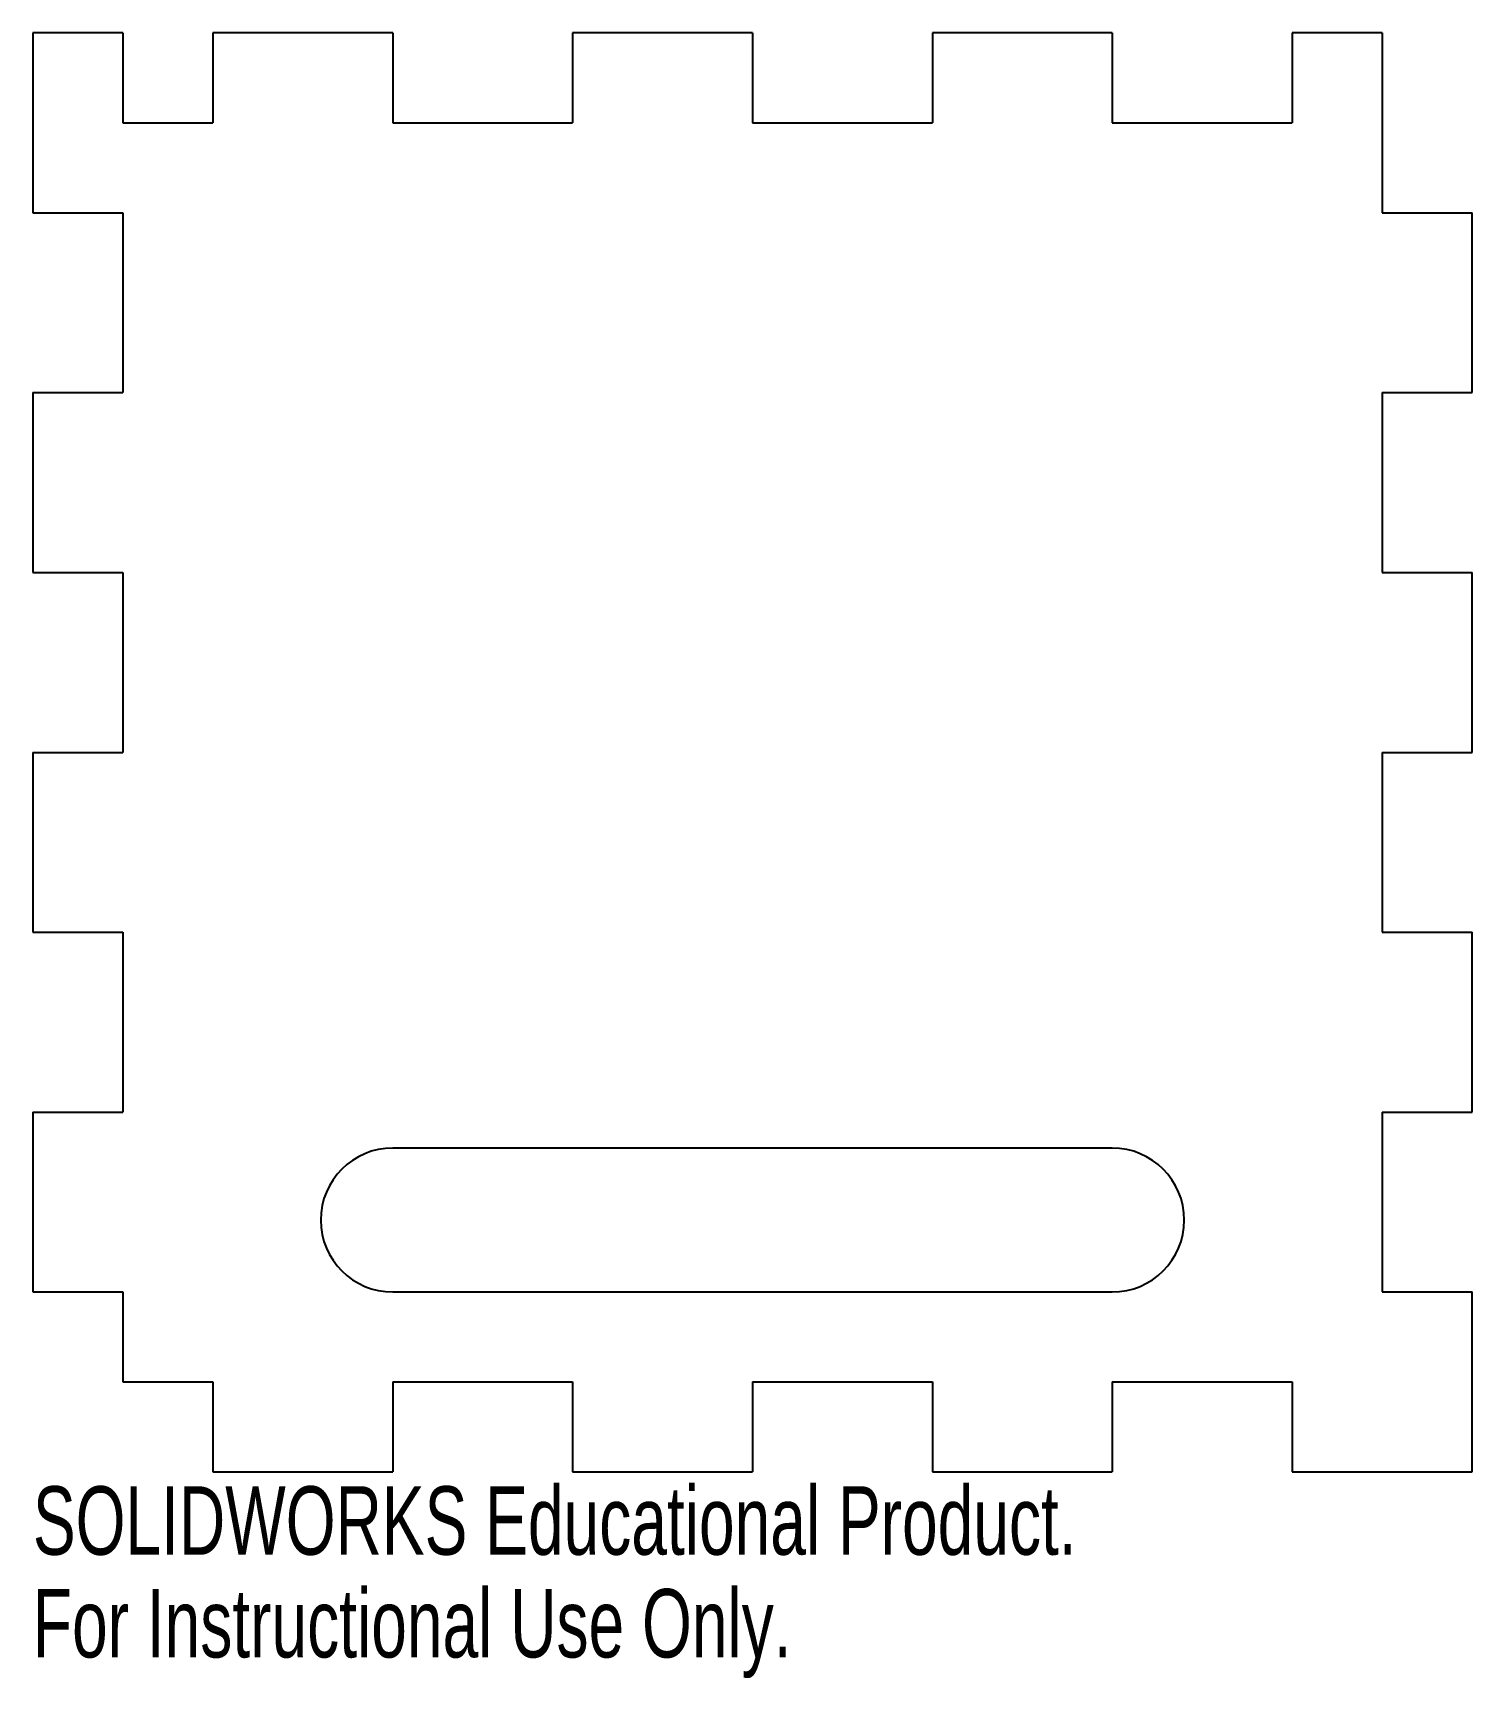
# Model space of a CAD drawing. Header units: inches. Extents: x 0 to 4, y -0.57 to 4.
import ezdxf

# ---------------------------------------------------------------- set-up
doc = ezdxf.new("R2010")
doc.units = ezdxf.units.IN
doc.header["$MEASUREMENT"] = 0
doc.styles.add('SLDTEXTSTYLE0', font='TXT', dxfattribs={"width": 0.7})

msp = doc.modelspace()

# ---------------------------------------------------------------- linework, layer by layer
at = {"color": 7, "linetype": 'Continuous', "lineweight": 25}
for p, q in [((0.25, 4), (0, 4)), ((0, 4), (0, 3.5)), ((0.25, 4), (0.25, 3.75)), ((1, 4), (0.5, 4)), ((0.5, 4), (0.5, 3.75)), ((1, 4), (1, 3.75)), ((1.5, 4), (1.5, 3.75)), ((2, 4), (1.5, 4)), ((2, 4), (2, 3.75)), ((3, 4), (2.5, 4)), ((2.5, 4), (2.5, 3.75)), ((3, 4), (3, 3.75)), ((3.75, 4), (3.5, 4)), ((3.5, 4), (3.5, 3.75)), ((3.75, 4), (3.75, 3.5)), ((0.25, 3.75), (0.5, 3.75)), ((1, 3.75), (1.5, 3.75)), ((2, 3.75), (2.5, 3.75)), ((3, 3.75), (3.5, 3.75)), ((0, 3.5), (0.25, 3.5)), ((0.25, 3.5), (0.25, 3)), ((3.75, 3.5), (4, 3.5)), ((4, 3), (4, 3.5)), ((0, 3), (0.25, 3)), ((0, 3), (0, 2.5)), ((3.75, 3), (3.75, 2.5)), ((3.75, 3), (4, 3)), ((0, 2.5), (0.25, 2.5)), ((0.25, 2.5), (0.25, 2)), ((3.75, 2.5), (4, 2.5)), ((4, 2), (4, 2.5)), ((0, 2), (0.25, 2)), ((0, 2), (0, 1.5)), ((3.75, 2), (3.75, 1.5)), ((3.75, 2), (4, 2)), ((0, 1.5), (0.25, 1.5)), ((0.25, 1.5), (0.25, 1)), ((3.75, 1.5), (4, 1.5)), ((4, 1), (4, 1.5)), ((0, 1), (0.25, 1)), ((0, 1), (0, 0.5)), ((3.75, 1), (3.75, 0.5)), ((3.75, 1), (4, 1)), ((3, 0.9), (1, 0.9)), ((0, 0.5), (0.25, 0.5)), ((0.25, 0.5), (0.25, 0.25)), ((1, 0.5), (3, 0.5)), ((3.75, 0.5), (4, 0.5)), ((4, 0), (4, 0.5)), ((0.25, 0.25), (0.5, 0.25)), ((0.5, 0.25), (0.5, 0)), ((1, 0.25), (1, 0)), ((1, 0.25), (1.5, 0.25)), ((1.5, 0.25), (1.5, 0)), ((2, 0.25), (2, 0)), ((2, 0.25), (2.5, 0.25)), ((2.5, 0.25), (2.5, 0)), ((3, 0.25), (3, 0)), ((3, 0.25), (3.5, 0.25)), ((3.5, 0.25), (3.5, 0)), ((0.5, 0), (1, 0)), ((1.5, 0), (2, 0)), ((2.5, 0), (3, 0)), ((3.5, 0), (4, 0))]:
    msp.add_line(p, q, dxfattribs=at)
for centre, start, end in [((1, 0.7), 90, 270), ((3, 0.7), 270, 90)]:
    msp.add_arc(centre, 0.2, start, end, dxfattribs=at)

# ---------------------------------------------------------------- texts
at = {"color": 7, "linetype": 'Continuous', "char_height": 0.1903, "attachment_point": 1, "style": 'SLDTEXTSTYLE0'}
for s, insert in [('SOLIDWORKS Educational Product.', (0, -0.0401)), ('For Instructional Use Only.', (0, -0.3256))]:
    msp.add_mtext(s, dxfattribs=dict(at, insert=insert))

doc.saveas('drawing.dxf')
